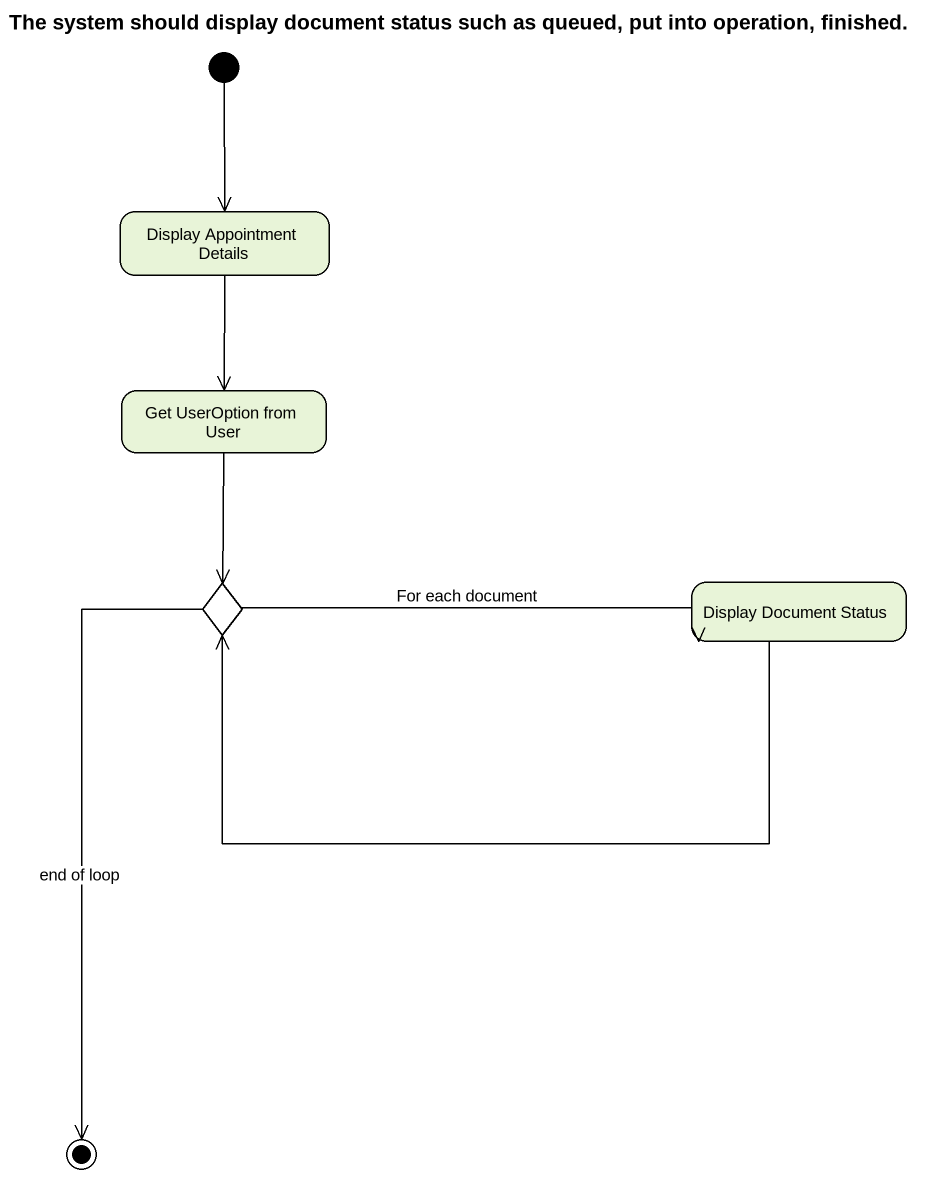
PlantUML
@startuml
title The system should display document status such as queued, put into operation, finished.
hide empty description
state "Display Appointment Details" as Display_Appointment_Details
state "Get UserOption from User" as Get_UserOption_from_User
state choice1 <<choice>>
state "Display Document Status" as Display_Document_Status
[*] --> Display_Appointment_Details
Display_Appointment_Details --> Get_UserOption_from_User
Get_UserOption_from_User --> choice1
choice1 -right-> Display_Document_Status : For each document
Display_Document_Status -left-> choice1
choice1 --> [*] : end of loop
@enduml
